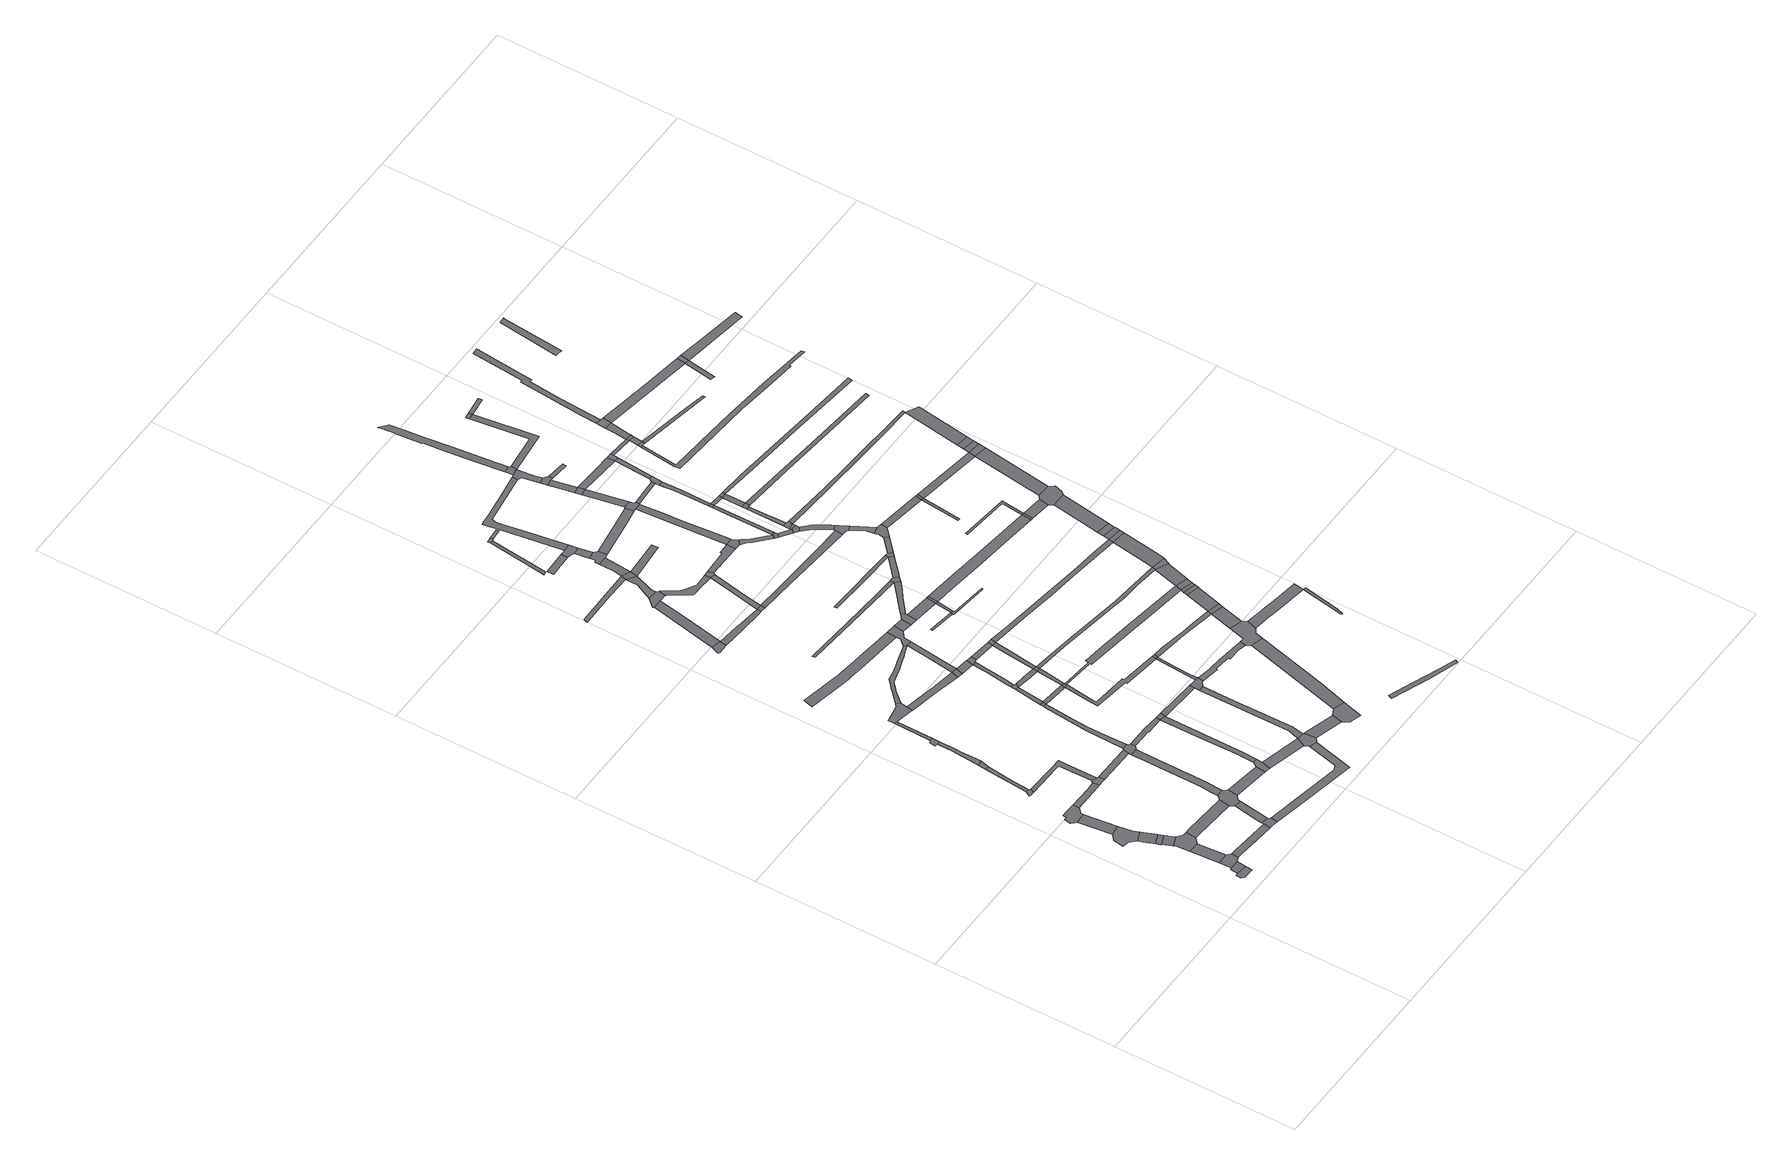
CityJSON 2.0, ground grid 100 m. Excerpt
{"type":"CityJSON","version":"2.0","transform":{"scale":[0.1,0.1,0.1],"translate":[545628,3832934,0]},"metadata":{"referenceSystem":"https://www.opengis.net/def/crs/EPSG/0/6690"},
"CityObjects":{
"road1":{"type":"Road","geometry":[{"type":"MultiSurface","lod":"1","boundaries":[[[0,1,2,3,4,5,6]]]}]},
"road2":{"type":"Road","attributes":{"RoadStructureAttribute.sectionType":"1"},"geometry":[{"type":"MultiSurface","lod":"1","boundaries":[[[7,8,0,6]]]}]},
"road3":{"type":"Road","geometry":[{"type":"MultiSurface","lod":"1","boundaries":[[[9,10,11,12,8,7,13,14]]]}]},
"road4":{"type":"Road","attributes":{"RoadStructureAttribute.sectionType":"1"},"geometry":[{"type":"MultiSurface","lod":"1","boundaries":[[[15,11,10,16]]]}]},
"road5":{"type":"Road","geometry":[{"type":"MultiSurface","lod":"1","boundaries":[[[17,18,19,20,21,22,23,24]]]}]},
"road6":{"type":"Road","attributes":{"RoadStructureAttribute.sectionType":"1"},"geometry":[{"type":"MultiSurface","lod":"1","boundaries":[[[24,23,25,26,27,28]]]}]},
"road7":{"type":"Road","geometry":[{"type":"MultiSurface","lod":"1","boundaries":[[[28,27,29,30,31]]]}]},
"road8":{"type":"Road","attributes":{"RoadStructureAttribute.sectionType":"1"},"geometry":[{"type":"MultiSurface","lod":"1","boundaries":[[[31,30,32,33,34]]]}]},
"road9":{"type":"Road","attributes":{"RoadStructureAttribute.sectionType":"1"},"geometry":[{"type":"MultiSurface","lod":"1","boundaries":[[[35,36,19,18]]]}]},
"road10":{"type":"Road","geometry":[{"type":"MultiSurface","lod":"1","boundaries":[[[37,34,33,38,15,16,39,40]]]}]},
"road11":{"type":"Road","geometry":[{"type":"MultiSurface","lod":"1","boundaries":[[[41,42,43,44,45,36,35,46,47,48,49,50,51,52]]]}]},
"road12":{"type":"Road","attributes":{"RoadStructureAttribute.sectionType":"1"},"geometry":[{"type":"MultiSurface","lod":"1","boundaries":[[[53,14,13,54,55,56,57]]]}]},
"road13":{"type":"Road","geometry":[{"type":"MultiSurface","lod":"1","boundaries":[[[58,59,60,61,62,63,64,65,66]]]}]},
"road14":{"type":"Road","attributes":{"RoadStructureAttribute.sectionType":"1"},"geometry":[{"type":"MultiSurface","lod":"1","boundaries":[[[67,58,66,68,69]]]}]},
"road15":{"type":"Road","attributes":{"RoadStructureAttribute.sectionType":"1"},"geometry":[{"type":"MultiSurface","lod":"1","boundaries":[[[70,71,72,49,48,73,74,75]]]}]},
"road16":{"type":"Road","attributes":{"RoadStructureAttribute.sectionType":"1"},"geometry":[{"type":"MultiSurface","lod":"1","boundaries":[[[76,40,39,77,78,79]]]}]},
"road17":{"type":"Road","attributes":{"RoadStructureAttribute.sectionType":"1"},"geometry":[{"type":"MultiSurface","lod":"1","boundaries":[[[80,81,82,83,64,63,84,85,86,87,88]]]}]},
"road18":{"type":"Road","geometry":[{"type":"MultiSurface","lod":"1","boundaries":[[[89,90,91,67,69]]]}]},
"road19":{"type":"Road","geometry":[{"type":"MultiSurface","lod":"1","boundaries":[[[92,57,56,93,94,95,96]]]}]},
"road20":{"type":"Road","attributes":{"RoadStructureAttribute.sectionType":"1"},"geometry":[{"type":"MultiSurface","lod":"1","boundaries":[[[97,98,99,100,90,89,101,102,103,104,105]]]}]},
"road21":{"type":"Road","geometry":[{"type":"MultiSurface","lod":"1","boundaries":[[[87,75,74,106,107,108,88]]]}]},
"road22":{"type":"Road","attributes":{"RoadStructureAttribute.sectionType":"1"},"geometry":[{"type":"MultiSurface","lod":"1","boundaries":[[[109,110,92,96,111,112]]]}]},
"road23":{"type":"Road","geometry":[{"type":"MultiSurface","lod":"1","boundaries":[[[113,114,115,97,105,116]]]}]},
"road24":{"type":"Road","geometry":[{"type":"MultiSurface","lod":"1","boundaries":[[[117,118,119,79,78,120,109,112,121,122,123]]]}]},
"road25":{"type":"Road","attributes":{"RoadStructureAttribute.sectionType":"1"},"geometry":[{"type":"MultiSurface","lod":"1","boundaries":[[[124,113,116,125]]]}]},
"road26":{"type":"Road","attributes":{"RoadStructureAttribute.sectionType":"1"},"geometry":[{"type":"MultiSurface","lod":"1","boundaries":[[[126,108,107,127,128]]]}]},
"road27":{"type":"Road","attributes":{"RoadStructureAttribute.sectionType":"1"},"geometry":[{"type":"MultiSurface","lod":"1","boundaries":[[[129,130,131,132,118,117,133,134,135,136]]]}]},
"road28":{"type":"Road","geometry":[{"type":"MultiSurface","lod":"1","boundaries":[[[137,138,139,140,124,125,141,142,143,144]]]}]},
"road29":{"type":"Road","attributes":{"RoadStructureAttribute.sectionType":"1"},"geometry":[{"type":"MultiSurface","lod":"1","boundaries":[[[123,122,145,146]]]}]},
"road30":{"type":"Road","attributes":{"RoadStructureAttribute.sectionType":"1"},"geometry":[{"type":"MultiSurface","lod":"1","boundaries":[[[147,148,149,150,95,94,151,152,153]]]}]},
"road31":{"type":"Road","geometry":[{"type":"MultiSurface","lod":"1","boundaries":[[[154,128,127,129,136,155,156,157,158,159]]]}]},
"road32":{"type":"Road","geometry":[{"type":"MultiSurface","lod":"1","boundaries":[[[160,161,146,145,162,163,164]]]}]},
"road33":{"type":"Road","attributes":{"RoadStructureAttribute.sectionType":"1"},"geometry":[{"type":"MultiSurface","lod":"1","boundaries":[[[165,166,167,168,154,159,169,170,171,172]]]}]},
"road34":{"type":"Road","attributes":{"RoadStructureAttribute.sectionType":"1"},"geometry":[{"type":"MultiSurface","lod":"1","boundaries":[[[173,174,175,176,177,143,142,178,179,180,181,182,183]]]}]},
"road35":{"type":"Road","geometry":[{"type":"MultiSurface","lod":"1","boundaries":[[[184,185,186,187,188,189,190]]]}]},
"road36":{"type":"Road","attributes":{"RoadStructureAttribute.sectionType":"1"},"geometry":[{"type":"MultiSurface","lod":"1","boundaries":[[[191,157,156,192,193,194,195]]]}]},
"road37":{"type":"Road","attributes":{"RoadStructureAttribute.sectionType":"1"},"geometry":[{"type":"MultiSurface","lod":"1","boundaries":[[[196,197,198,199,200,201,202,203,204,205,206,207,208,209,210,211,212,213,214,215,216,217]]]}]},
"road38":{"type":"Road","attributes":{"RoadStructureAttribute.sectionType":"1"},"geometry":[{"type":"MultiSurface","lod":"1","boundaries":[[[194,218,219,160,164,220,221]]]}]},
"road39":{"type":"Road","geometry":[{"type":"MultiSurface","lod":"1","boundaries":[[[222,223,165,172]]]}]},
"road40":{"type":"Road","attributes":{"RoadStructureAttribute.sectionType":"1"},"geometry":[{"type":"MultiSurface","lod":"1","boundaries":[[[224,163,162,225,226]]]}]},
"road41":{"type":"Road","attributes":{"RoadStructureAttribute.sectionType":"1"},"geometry":[{"type":"MultiSurface","lod":"1","boundaries":[[[227,228,229,230,231,232,233,234,235,236,137,144,237,238,239,240,241,242,243,244,245,246,247,248,249,250,251]]]}]},
"road42":{"type":"Road","attributes":{"RoadStructureAttribute.sectionType":"1"},"geometry":[{"type":"MultiSurface","lod":"1","boundaries":[[[252,223,222,253,254]]]}]},
"road43":{"type":"Road","attributes":{"RoadStructureAttribute.sectionType":"1"},"geometry":[{"type":"MultiSurface","lod":"1","boundaries":[[[255,256,257,184,190]]]}]},
"road44":{"type":"Road","geometry":[{"type":"MultiSurface","lod":"1","boundaries":[[[195,194,221,258,259]]]}]},
"road45":{"type":"Road","attributes":{"RoadStructureAttribute.sectionType":"1"},"geometry":[{"type":"MultiSurface","lod":"1","boundaries":[[[260,222,172,261,262,263]]]}]},
"road46":{"type":"Road","geometry":[{"type":"MultiSurface","lod":"1","boundaries":[[[264,252,254,265,266]]]}]},
"road47":{"type":"Road","geometry":[{"type":"MultiSurface","lod":"1","boundaries":[[[183,182,267,268]]]}]},
"road48":{"type":"Road","attributes":{"RoadStructureAttribute.sectionType":"1"},"geometry":[{"type":"MultiSurface","lod":"1","boundaries":[[[269,270,271,272,273,274,275,276,277]]]}]},
"road49":{"type":"Road","attributes":{"RoadStructureAttribute.sectionType":"1"},"geometry":[{"type":"MultiSurface","lod":"1","boundaries":[[[278,279,189,188,280,281,282,283]]]}]},
"road50":{"type":"Road","geometry":[{"type":"MultiSurface","lod":"1","boundaries":[[[226,225,147,153,284,285]]]}]},
"road51":{"type":"Road","attributes":{"RoadStructureAttribute.sectionType":"1"},"geometry":[{"type":"MultiSurface","lod":"1","boundaries":[[[286,287,288,289,290,291,292,293,264,266]]]}]},
"road52":{"type":"Road","attributes":{"RoadStructureAttribute.sectionType":"1"},"geometry":[{"type":"MultiSurface","lod":"1","boundaries":[[[268,267,294,295]]]}]},
"road53":{"type":"Road","attributes":{"RoadStructureAttribute.sectionType":"1"},"geometry":[{"type":"MultiSurface","lod":"1","boundaries":[[[296,265,254,297,298,299]]]}]},
"road54":{"type":"Road","geometry":[{"type":"MultiSurface","lod":"1","boundaries":[[[263,262,300,301,302]]]}]},
"road55":{"type":"Road","attributes":{"RoadStructureAttribute.sectionType":"1"},"geometry":[{"type":"MultiSurface","lod":"1","boundaries":[[[251,303,183,268,304]]]}]},
"road56":{"type":"Road","geometry":[{"type":"MultiSurface","lod":"1","boundaries":[[[305,306,257,256,307,308,309,310]]]}]},
"road57":{"type":"Road","geometry":[{"type":"MultiSurface","lod":"1","boundaries":[[[311,295,294,290,289,312,313]]]}]},
"road58":{"type":"Road","attributes":{"RoadStructureAttribute.sectionType":"1"},"geometry":[{"type":"MultiSurface","lod":"1","boundaries":[[[314,315,298,316,263,302]]]}]},
"road59":{"type":"Road","attributes":{"RoadStructureAttribute.sectionType":"1"},"geometry":[{"type":"MultiSurface","lod":"1","boundaries":[[[259,258,317,318,319]]]}]},
"road60":{"type":"Road","geometry":[{"type":"MultiSurface","lod":"1","boundaries":[[[299,298,315,320]]]}]},
"road61":{"type":"Road","attributes":{"RoadStructureAttribute.sectionType":"1"},"geometry":[{"type":"MultiSurface","lod":"1","boundaries":[[[321,322,323,226,285,324,325,326,327,328,329]]]}]},
"road62":{"type":"Road","attributes":{"RoadStructureAttribute.sectionType":"1"},"geometry":[{"type":"MultiSurface","lod":"1","boundaries":[[[330,285,284,331,332]]]}]},
"road63":{"type":"Road","attributes":{"RoadStructureAttribute.sectionType":"1"},"geometry":[{"type":"MultiSurface","lod":"1","boundaries":[[[277,333,334,335,336,337,305,310,338,339,340,341,342,343,344]]]}]},
"road64":{"type":"Road","geometry":[{"type":"MultiSurface","lod":"1","boundaries":[[[283,282,345,346]]]}]},
"road65":{"type":"Road","geometry":[{"type":"MultiSurface","lod":"1","boundaries":[[[217,216,347,348,227,251,304,349,350,351,352,353]]]}]},
"road66":{"type":"Road","attributes":{"RoadStructureAttribute.sectionType":"1"},"geometry":[{"type":"MultiSurface","lod":"1","boundaries":[[[354,355,356,357]]]}]},
"road67":{"type":"Road","attributes":{"RoadStructureAttribute.sectionType":"1"},"geometry":[{"type":"MultiSurface","lod":"1","boundaries":[[[358,359,360,361,362]]]}]},
"road68":{"type":"Road","attributes":{"RoadStructureAttribute.sectionType":"1"},"geometry":[{"type":"MultiSurface","lod":"1","boundaries":[[[313,312,363,364]]]}]},
"road69":{"type":"Road","attributes":{"RoadStructureAttribute.sectionType":"1"},"geometry":[{"type":"MultiSurface","lod":"1","boundaries":[[[363,365,299,320,366,367]]]}]},
"road70":{"type":"Road","geometry":[{"type":"MultiSurface","lod":"1","boundaries":[[[269,277,344,368]]]}]},
"road71":{"type":"Road","attributes":{"RoadStructureAttribute.sectionType":"1"},"geometry":[{"type":"MultiSurface","lod":"1","boundaries":[[[369,370,371,372,301,300,373,374,375,376,377,378,379]]]}]},
"road72":{"type":"Road","attributes":{"RoadStructureAttribute.sectionType":"1"},"geometry":[{"type":"MultiSurface","lod":"1","boundaries":[[[380,381,382,383,384,385,386,308,307,387,388,389,390,391,392,393,394,395,396,397]]]}]},
"road73":{"type":"Road","attributes":{"RoadStructureAttribute.sectionType":"1"},"geometry":[{"type":"MultiSurface","lod":"1","boundaries":[[[398,399,400,401,402,403,404,405,406]]]}]},
"road74":{"type":"Road","attributes":{"RoadStructureAttribute.sectionType":"1"},"geometry":[{"type":"MultiSurface","lod":"1","boundaries":[[[407,408,409,269,368,410]]]}]},
"road75":{"type":"Road","attributes":{"RoadStructureAttribute.sectionType":"1"},"geometry":[{"type":"MultiSurface","lod":"1","boundaries":[[[396,411,283,346,412,413]]]}]},
"road76":{"type":"Road","attributes":{"RoadStructureAttribute.sectionType":"1"},"geometry":[{"type":"MultiSurface","lod":"1","boundaries":[[[353,352,414,415]]]}]},
"road77":{"type":"Road","attributes":{"RoadStructureAttribute.sectionType":"1"},"geometry":[{"type":"MultiSurface","lod":"1","boundaries":[[[416,417,355,354,418]]]}]},
"road78":{"type":"Road","geometry":[{"type":"MultiSurface","lod":"1","boundaries":[[[364,363,367,419]]]}]},
"road79":{"type":"Road","geometry":[{"type":"MultiSurface","lod":"1","boundaries":[[[420,319,318,321,329,421,422,423,424,425,426]]]}]},
"road80":{"type":"Road","geometry":[{"type":"MultiSurface","lod":"1","boundaries":[[[427,332,331,428,429,430]]]}]},
"road81":{"type":"Road","geometry":[{"type":"MultiSurface","lod":"1","boundaries":[[[431,432,433,434,358,362,435,436,437]]]}]},
"road82":{"type":"Road","geometry":[{"type":"MultiSurface","lod":"1","boundaries":[[[438,439,440,441,407,410,442,443]]]}]},
"road83":{"type":"Road","attributes":{"RoadStructureAttribute.sectionType":"1"},"geometry":[{"type":"MultiSurface","lod":"1","boundaries":[[[437,436,444,445,439,438]]]}]},
"road84":{"type":"Road","attributes":{"RoadStructureAttribute.sectionType":"1"},"geometry":[{"type":"MultiSurface","lod":"1","boundaries":[[[446,447,448,416,418]]]}]},
"road85":{"type":"Road","geometry":[{"type":"MultiSurface","lod":"1","boundaries":[[[449,415,414,450,451,452]]]}]},
"road86":{"type":"Road","geometry":[{"type":"MultiSurface","lod":"1","boundaries":[[[453,397,396,413,454]]]}]},
"road87":{"type":"Road","geometry":[{"type":"MultiSurface","lod":"1","boundaries":[[[455,456,457,458,368,344]]]}]},
"road88":{"type":"Road","geometry":[{"type":"MultiSurface","lod":"1","boundaries":[[[459,460,461,462]]]}]},
"road89":{"type":"Road","attributes":{"RoadStructureAttribute.sectionType":"1"},"geometry":[{"type":"MultiSurface","lod":"1","boundaries":[[[378,426,425,463,464,465]]]}]},
"road90":{"type":"Road","attributes":{"RoadStructureAttribute.sectionType":"1"},"geometry":[{"type":"MultiSurface","lod":"1","boundaries":[[[451,450,466,467,468]]]}]},
"road91":{"type":"Road","geometry":[{"type":"MultiSurface","lod":"1","boundaries":[[[379,378,465,469]]]}]},
"road92":{"type":"Road","geometry":[{"type":"MultiSurface","lod":"1","boundaries":[[[467,462,470,471]]]}]},
"road93":{"type":"Road","attributes":{"RoadStructureAttribute.sectionType":"1"},"geometry":[{"type":"MultiSurface","lod":"1","boundaries":[[[405,472,473,449,452,474,475,476,477]]]}]},
"road94":{"type":"Road","attributes":{"RoadStructureAttribute.sectionType":"1"},"geometry":[{"type":"MultiSurface","lod":"1","boundaries":[[[478,479,480,481,453,454,482,483,484]]]}]},
"road95":{"type":"Road","attributes":{"RoadStructureAttribute.sectionType":"1"},"geometry":[{"type":"MultiSurface","lod":"1","boundaries":[[[485,486,487,488,425,424,489,490,491,492,493,494,495,496]]]}]},
"road96":{"type":"Road","geometry":[{"type":"MultiSurface","lod":"1","boundaries":[[[468,467,471,497]]]}]},
"road97":{"type":"Road","attributes":{"RoadStructureAttribute.sectionType":"1"},"geometry":[{"type":"MultiSurface","lod":"1","boundaries":[[[498,499,500,501,502,503,504,505,432,431,506,507,508,509,510,511,512,513,514,515]]]}]},
"road98":{"type":"Road","attributes":{"RoadStructureAttribute.sectionType":"1"},"geometry":[{"type":"MultiSurface","lod":"1","boundaries":[[[516,427,430,517,518]]]}]},
"road99":{"type":"Road","attributes":{"RoadStructureAttribute.sectionType":"1"},"geometry":[{"type":"MultiSurface","lod":"1","boundaries":[[[519,520,521,522,523,524,302,301,525,526,527,528]]]}]},
"road100":{"type":"Road","attributes":{"RoadStructureAttribute.sectionType":"1"},"geometry":[{"type":"MultiSurface","lod":"1","boundaries":[[[529,530,531,532,346,345,533,534,535,536,537]]]}]},
"road101":{"type":"Road","attributes":{"RoadStructureAttribute.sectionType":"1"},"geometry":[{"type":"MultiSurface","lod":"1","boundaries":[[[538,539,540,541,542,543,544,545,546]]]}]},
"road102":{"type":"Road","attributes":{"RoadStructureAttribute.sectionType":"1"},"geometry":[{"type":"MultiSurface","lod":"1","boundaries":[[[547,443,442,548,549]]]}]},
"road103":{"type":"Road","attributes":{"RoadStructureAttribute.sectionType":"1"},"geometry":[{"type":"MultiSurface","lod":"1","boundaries":[[[462,461,550,551,552,553,554,470]]]}]},
"road104":{"type":"Road","geometry":[{"type":"MultiSurface","lod":"1","boundaries":[[[555,406,405,477,556,557]]]}]},
"road105":{"type":"Road","attributes":{"RoadStructureAttribute.sectionType":"1"},"geometry":[{"type":"MultiSurface","lod":"1","boundaries":[[[558,559,560,320,315,561,562,563,564,565,566,567]]]}]},
"road106":{"type":"Road","geometry":[{"type":"MultiSurface","lod":"1","boundaries":[[[568,569,478,484,570,571,572]]]}]},
"road107":{"type":"Road","attributes":{"RoadStructureAttribute.sectionType":"1"},"geometry":[{"type":"MultiSurface","lod":"1","boundaries":[[[573,574,575,469,465,576,577,578]]]}]},
"road108":{"type":"Road","attributes":{"RoadStructureAttribute.sectionType":"1"},"geometry":[{"type":"MultiSurface","lod":"1","boundaries":[[[579,580,581,582,583,584,585,586]]]}]},
"road109":{"type":"Road","attributes":{"RoadStructureAttribute.sectionType":"1"},"geometry":[{"type":"MultiSurface","lod":"1","boundaries":[[[587,588,589,572,571,590,591,592,593,594]]]}]},
"road110":{"type":"Road","attributes":{"RoadStructureAttribute.sectionType":"1"},"geometry":[{"type":"MultiSurface","lod":"1","boundaries":[[[595,596,597,598,599,600,601,602,603,604,605,478,569]]]}]},
"road111":{"type":"Road","attributes":{"RoadStructureAttribute.sectionType":"1"},"geometry":[{"type":"MultiSurface","lod":"1","boundaries":[[[545,606,557,556,607,608,609]]]}]},
"road112":{"type":"Road","geometry":[{"type":"MultiSurface","lod":"1","boundaries":[[[610,611,612,496,495,613,516,518,614,615,616,617,618,619,620,621]]]}]},
"road113":{"type":"Road","geometry":[{"type":"MultiSurface","lod":"1","boundaries":[[[622,594,593,623,624]]]}]},
"road114":{"type":"Road","geometry":[{"type":"MultiSurface","lod":"1","boundaries":[[[625,547,549,626,603,602,627,628,629,630,631,632,633]]]}]},
"road115":{"type":"Road","attributes":{"RoadStructureAttribute.sectionType":"1"},"geometry":[{"type":"MultiSurface","lod":"1","boundaries":[[[634,635,636,637,638,419,367,639,640,641,642,643,644,645]]]}]},
"road116":{"type":"Road","attributes":{"RoadStructureAttribute.sectionType":"1"},"geometry":[{"type":"MultiSurface","lod":"1","boundaries":[[[646,647,648,649,650,651,652,625,633]]]}]},
"road117":{"type":"Road","attributes":{"RoadStructureAttribute.sectionType":"1"},"geometry":[{"type":"MultiSurface","lod":"1","boundaries":[[[653,624,623,654,655]]]}]},
"road118":{"type":"Road","geometry":[{"type":"MultiSurface","lod":"1","boundaries":[[[656,657,650,649]]]}]},
"road119":{"type":"Road","geometry":[{"type":"MultiSurface","lod":"1","boundaries":[[[546,545,609,658,659]]]}]},
"road120":{"type":"Road","attributes":{"RoadStructureAttribute.sectionType":"1"},"geometry":[{"type":"MultiSurface","lod":"1","boundaries":[[[660,661,662,663,657,656]]]}]},
"road121":{"type":"Road","attributes":{"RoadStructureAttribute.sectionType":"1"},"geometry":[{"type":"MultiSurface","lod":"1","boundaries":[[[664,665,666,667,498,515,668,669,670,671]]]}]},
"road122":{"type":"Road","geometry":[{"type":"MultiSurface","lod":"1","boundaries":[[[671,670,662,661,672,673]]]}]},
"road123":{"type":"Road","attributes":{"RoadStructureAttribute.sectionType":"1"},"geometry":[{"type":"MultiSurface","lod":"1","boundaries":[[[674,675,676,594,622]]]}]},
"road124":{"type":"Road","geometry":[{"type":"MultiSurface","lod":"1","boundaries":[[[655,654,677,678,679,680]]]}]},
"road125":{"type":"Road","attributes":{"RoadStructureAttribute.sectionType":"1"},"geometry":[{"type":"MultiSurface","lod":"1","boundaries":[[[577,681,610,621,682]]]}]},
"road126":{"type":"Road","geometry":[{"type":"MultiSurface","lod":"1","boundaries":[[[683,684,667,666,685]]]}]},
"road127":{"type":"Road","attributes":{"RoadStructureAttribute.sectionType":"1"},"geometry":[{"type":"MultiSurface","lod":"1","boundaries":[[[686,687,655,680]]]}]},
"road128":{"type":"Road","geometry":[{"type":"MultiSurface","lod":"1","boundaries":[[[688,687,686,689,690]]]}]},
"road129":{"type":"Road","attributes":{"RoadStructureAttribute.sectionType":"1"},"geometry":[{"type":"MultiSurface","lod":"1","boundaries":[[[691,659,658,692]]]}]},
"road130":{"type":"Road","attributes":{"RoadStructureAttribute.sectionType":"1"},"geometry":[{"type":"MultiSurface","lod":"1","boundaries":[[[693,694,695,678,677,696,697,698]]]}]},
"road131":{"type":"Road","attributes":{"RoadStructureAttribute.sectionType":"1"},"geometry":[{"type":"MultiSurface","lod":"1","boundaries":[[[699,629,628,700]]]}]},
"road132":{"type":"Road","geometry":[{"type":"MultiSurface","lod":"1","boundaries":[[[701,675,674,702]]]}]},
"road133":{"type":"Road","geometry":[{"type":"MultiSurface","lod":"1","boundaries":[[[578,577,682,703]]]}]},
"road134":{"type":"Road","attributes":{"RoadStructureAttribute.sectionType":"1"},"geometry":[{"type":"MultiSurface","lod":"1","boundaries":[[[704,688,690,705]]]}]},
"road135":{"type":"Road","attributes":{"RoadStructureAttribute.sectionType":"1"},"geometry":[{"type":"MultiSurface","lod":"1","boundaries":[[[706,707,708,709,497,471,710,711,712,713,714]]]}]},
"road136":{"type":"Road","geometry":[{"type":"MultiSurface","lod":"1","boundaries":[[[715,716,717,673,672]]]}]},
"road137":{"type":"Road","attributes":{"RoadStructureAttribute.sectionType":"1"},"geometry":[{"type":"MultiSurface","lod":"1","boundaries":[[[718,719,720,721,722,723,724,725,726,727,728,729,730,684,683,731,732,733,734,735,736]]]}]},
"road138":{"type":"Road","geometry":[{"type":"MultiSurface","lod":"1","boundaries":[[[737,738,698,697,537,536,739,740,741]]]}]},
"road139":{"type":"Road","attributes":{"RoadStructureAttribute.sectionType":"1"},"geometry":[{"type":"MultiSurface","lod":"1","boundaries":[[[742,743,744,745,701,702]]]}]},
"road140":{"type":"Road","attributes":{"RoadStructureAttribute.sectionType":"1"},"geometry":[{"type":"MultiSurface","lod":"1","boundaries":[[[702,674,746,747]]]}]},
"road141":{"type":"Road","geometry":[{"type":"MultiSurface","lod":"1","boundaries":[[[748,704,705,749,750]]]}]},
"road142":{"type":"Road","attributes":{"RoadStructureAttribute.sectionType":"1"},"geometry":[{"type":"MultiSurface","lod":"1","boundaries":[[[751,752,753,578,703,754,755,756]]]}]},
"road143":{"type":"Road","attributes":{"RoadStructureAttribute.sectionType":"1"},"geometry":[{"type":"MultiSurface","lod":"1","boundaries":[[[757,741,740,758,759,760]]]}]},
"road144":{"type":"Road","attributes":{"RoadStructureAttribute.sectionType":"1"},"geometry":[{"type":"MultiSurface","lod":"1","boundaries":[[[761,762,656,649,763,764,765,766]]]}]},
"road145":{"type":"Road","geometry":[{"type":"MultiSurface","lod":"1","boundaries":[[[760,759,767,768,691,692,769,770,771]]]}]},
"road146":{"type":"Road","attributes":{"RoadStructureAttribute.sectionType":"1"},"geometry":[{"type":"MultiSurface","lod":"1","boundaries":[[[772,746,748,750]]]}]},
"road147":{"type":"Road","geometry":[{"type":"MultiSurface","lod":"1","boundaries":[[[747,746,772,773]]]}]},
"road148":{"type":"Road","geometry":[{"type":"MultiSurface","lod":"1","boundaries":[[[774,699,700,744,743,775,776]]]}]},
"road149":{"type":"Road","geometry":[{"type":"MultiSurface","lod":"1","boundaries":[[[777,751,756,778]]]}]},
"road150":{"type":"Road","attributes":{"RoadStructureAttribute.sectionType":"1"},"geometry":[{"type":"MultiSurface","lod":"1","boundaries":[[[779,780,781,782,618,617,783,784,785,786,787,788,789]]]}]},
"road151":{"type":"Road","attributes":{"RoadStructureAttribute.sectionType":"1"},"geometry":[{"type":"MultiSurface","lod":"1","boundaries":[[[527,790,777,778,791,792,793]]]}]},
"road152":{"type":"Road","attributes":{"RoadStructureAttribute.sectionType":"1"},"geometry":[{"type":"MultiSurface","lod":"1","boundaries":[[[528,527,793,794,795]]]}]},
"road153":{"type":"Road","attributes":{"RoadStructureAttribute.sectionType":"1"},"geometry":[{"type":"MultiSurface","lod":"1","boundaries":[[[765,774,776,796]]]}]},
"road154":{"type":"Road","attributes":{"RoadStructureAttribute.sectionType":"1"},"geometry":[{"type":"MultiSurface","lod":"1","boundaries":[[[797,798,799,800,685,666]]]}]},
"road155":{"type":"Road","attributes":{"RoadStructureAttribute.sectionType":"1"},"geometry":[{"type":"MultiSurface","lod":"1","boundaries":[[[566,801,795,794,802,803]]]}]},
"road156":{"type":"Road","geometry":[{"type":"MultiSurface","lod":"1","boundaries":[[[804,766,765,796,805,806]]]}]},
"road157":{"type":"Road","geometry":[{"type":"MultiSurface","lod":"1","boundaries":[[[788,807,808,809,810]]]}]},
"road158":{"type":"Road","attributes":{"RoadStructureAttribute.sectionType":"1"},"geometry":[{"type":"MultiSurface","lod":"1","boundaries":[[[771,770,811,812,813]]]}]},
"road159":{"type":"Road","geometry":[{"type":"MultiSurface","lod":"1","boundaries":[[[567,566,803,814,815]]]}]},
"road160":{"type":"Road","attributes":{"RoadStructureAttribute.sectionType":"1"},"geometry":[{"type":"MultiSurface","lod":"1","boundaries":[[[806,805,816,817,818]]]}]},
"road161":{"type":"Road","geometry":[{"type":"MultiSurface","lod":"1","boundaries":[[[819,820,799,798]]]}]},
"road162":{"type":"Road","attributes":{"RoadStructureAttribute.sectionType":"1"},"geometry":[{"type":"MultiSurface","lod":"1","boundaries":[[[821,822,823,824,825,714,826]]]}]},
"road163":{"type":"Road","attributes":{"RoadStructureAttribute.sectionType":"1"},"geometry":[{"type":"MultiSurface","lod":"1","boundaries":[[[644,827,828,815,814,829,830,831,832,833]]]}]},
"road164":{"type":"Road","geometry":[{"type":"MultiSurface","lod":"1","boundaries":[[[812,834,835,836]]]}]},
"road165":{"type":"Road","geometry":[{"type":"MultiSurface","lod":"1","boundaries":[[[837,838,839,840,841]]]}]},
"road166":{"type":"Road","attributes":{"RoadStructureAttribute.sectionType":"1"},"geometry":[{"type":"MultiSurface","lod":"1","boundaries":[[[817,837,841,842]]]}]},
"road167":{"type":"Road","geometry":[{"type":"MultiSurface","lod":"1","boundaries":[[[843,844,819,798]]]}]},
"road168":{"type":"Road","geometry":[{"type":"MultiSurface","lod":"1","boundaries":[[[818,817,842,845]]]}]},
"road169":{"type":"Road","geometry":[{"type":"MultiSurface","lod":"1","boundaries":[[[813,812,836,846]]]}]},
"road170":{"type":"Road","geometry":[{"type":"MultiSurface","lod":"1","boundaries":[[[645,644,833,847]]]}]},
"road171":{"type":"Road","geometry":[{"type":"MultiSurface","lod":"1","boundaries":[[[714,713,848,826]]]}]},
"road172":{"type":"Road","attributes":{"RoadStructureAttribute.sectionType":"1"},"geometry":[{"type":"MultiSurface","lod":"1","boundaries":[[[849,645,847,850,851]]]}]},
"road173":{"type":"Road","attributes":{"RoadStructureAttribute.sectionType":"1"},"geometry":[{"type":"MultiSurface","lod":"1","boundaries":[[[852,853,818,845,854,855]]]}]},
"road174":{"type":"Road","geometry":[{"type":"MultiSurface","lod":"1","boundaries":[[[856,857,849,851,858]]]}]},
"road175":{"type":"Road","geometry":[{"type":"MultiSurface","lod":"1","boundaries":[[[859,860,852,855,861,862]]]}]},
"road176":{"type":"Road","attributes":{"RoadStructureAttribute.sectionType":"1"},"geometry":[{"type":"MultiSurface","lod":"1","boundaries":[[[826,848,863,864,865]]]}]},
"road177":{"type":"Road","attributes":{"RoadStructureAttribute.sectionType":"1"},"geometry":[{"type":"MultiSurface","lod":"1","boundaries":[[[866,867,689,686,868,869,870,871,872]]]}]},
"road178":{"type":"Road","attributes":{"RoadStructureAttribute.sectionType":"1"},"geometry":[{"type":"MultiSurface","lod":"1","boundaries":[[[873,874,875,856,858,876]]]}]},
"road179":{"type":"Road","attributes":{"RoadStructureAttribute.sectionType":"1"},"geometry":[{"type":"MultiSurface","lod":"1","boundaries":[[[877,878,750,749,879,880,881]]]}]},
"road180":{"type":"Road","attributes":{"RoadStructureAttribute.sectionType":"1"},"geometry":[{"type":"MultiSurface","lod":"1","boundaries":[[[882,883,884,885,886,841,840]]]}]},
"road181":{"type":"Road","attributes":{"RoadStructureAttribute.sectionType":"1"},"geometry":[{"type":"MultiSurface","lod":"1","boundaries":[[[846,836,887,888]]]}]},
"road182":{"type":"Road","geometry":[{"type":"MultiSurface","lod":"1","boundaries":[[[889,890,891,865,864,873,876,892,893,894,895,896]]]}]},
"road183":{"type":"Road","attributes":{"RoadStructureAttribute.sectionType":"1"},"geometry":[{"type":"MultiSurface","lod":"1","boundaries":[[[897,898,899,900,901,902,903,904,859,862]]]}]},
"road184":{"type":"Road","attributes":{"RoadStructureAttribute.sectionType":"1"},"geometry":[{"type":"MultiSurface","lod":"1","boundaries":[[[905,906,907,908,773,772,909,910,911,912]]]}]},
"road185":{"type":"Road","attributes":{"RoadStructureAttribute.sectionType":"1"},"geometry":[{"type":"MultiSurface","lod":"1","boundaries":[[[887,889,896,913]]]}]},
"road186":{"type":"Road","attributes":{"RoadStructureAttribute.sectionType":"1"},"geometry":[{"type":"MultiSurface","lod":"1","boundaries":[[[914,861,855,915,916]]]}]},
"road187":{"type":"Road","attributes":{"RoadStructureAttribute.sectionType":"1"},"geometry":[{"type":"MultiSurface","lod":"1","boundaries":[[[838,917,918,919,920,921,922,923,924,925,926,927,928,929,930,839]]]}]},
"road188":{"type":"Road","geometry":[{"type":"MultiSurface","lod":"1","boundaries":[[[888,887,913,931]]]}]},
"road189":{"type":"Road","attributes":{"RoadStructureAttribute.sectionType":"1"},"geometry":[{"type":"MultiSurface","lod":"1","boundaries":[[[932,933,888,931,934]]]}]},
"road190":{"type":"Road","geometry":[{"type":"MultiSurface","lod":"1","boundaries":[[[935,932,934,936]]]}]},
"road191":{"type":"Road","attributes":{"RoadStructureAttribute.sectionType":"1"},"geometry":[{"type":"MultiSurface","lod":"1","boundaries":[[[871,937,938,935,936,939,940]]]}]},
"road192":{"type":"Road","attributes":{"RoadStructureAttribute.sectionType":"1"},"geometry":[{"type":"MultiSurface","lod":"1","boundaries":[[[941,942,943,944,945,946,947,948]]]}]},
"road193":{"type":"Road","geometry":[{"type":"MultiSurface","lod":"1","boundaries":[[[915,949,950,951]]]}]},
"road194":{"type":"Road","geometry":[{"type":"MultiSurface","lod":"1","boundaries":[[[916,915,951,952]]]}]},
"road195":{"type":"Road","attributes":{"RoadStructureAttribute.sectionType":"1"},"geometry":[{"type":"MultiSurface","lod":"1","boundaries":[[[953,954,952,951,955,956,957]]]}]}
},
"vertices":[
[265,127,0],[250,127,0],[250,100,0],[255,95,0],[261,88,0],[322,83,0],[325,122,0],
[329,172,0],[269,171,0],
[356,224,0],[336,239,0],[277,235,0],[281,171,0],[354,184,0],[358,222,0],
[265,392,0],[324,391,0],
[231,694,0],[222,767,0],[163,759,0],[134,733,0],[124,674,0],[158,668,0],[189,639,0],[244,661,0],
[211,585,0],[219,565,0],[221,559,0],[276,581,0],
[228,532,0],[232,532,0],[287,554,0],
[233,529,0],[253,480,0],[308,501,0],
[200,946,0],[141,939,0],
[341,478,0],[259,462,0],[356,419,0],[360,477,0],
[144,1022,0],[140,998,0],[125,1001,0],[116,964,0],[118,962,0],[199,960,0],[224,984,0],[225,985,0],[226,1019,0],[214,1019,0],[179,1020,0],[173,1021,0],
[385,220,0],[385,181,0],[454,174,0],[599,161,0],[603,199,0],
[179,1253,0],[178,1249,0],[166,1223,0],[172,1220,0],[195,1217,0],[196,1219,0],[204,1239,0],[199,1242,0],[199,1244,0],
[201,1489,0],[203,1336,0],[221,1484,0],
[386,1018,0],[377,1017,0],[348,1015,0],[377,984,0],[403,984,0],[397,1018,0],
[382,476,0],[383,417,0],[615,400,0],[624,459,0],
[434,1228,0],[434,1231,0],[430,1231,0],[375,1233,0],[375,1214,0],[396,1213,0],[404,1208,0],[406,1031,0],[433,1021,0],
[236,1535,0],[205,1531,0],[203,1509,0],
[605,212,0],[621,159,0],[648,153,0],[656,192,0],[644,206,0],
[218,1767,0],[217,1754,0],[218,1691,0],[206,1549,0],[235,1549,0],[235,1567,0],[235,1648,0],[235,1691,0],[236,1767,0],
[425,984,0],[446,984,0],[446,1016,0],
[630,377,0],[609,242,0],[650,247,0],[669,371,0],
[218,1809,0],[206,1801,0],[200,1770,0],[236,1805,0],
[683,482,0],[643,482,0],[643,480,0],[629,378,0],[671,389,0],[694,406,0],[699,460,0],
[222,2008,0],[237,2005,0],
[644,1013,0],[650,982,0],[655,1012,0],
[650,964,0],[650,884,0],[649,574,0],[645,519,0],[685,517,0],[689,576,0],[690,884,0],[690,964,0],
[334,2075,0],[318,2060,0],[227,2045,0],[224,2045,0],[249,2003,0],[338,1984,0],[345,2021,0],[352,2057,0],
[891,378,0],[899,431,0],
[1145,292,0],[1106,127,0],[1079,113,0],[838,158,0],[831,119,0],[1132,61,0],[1185,279,0],
[663,1019,0],[701,976,0],[707,983,0],[708,1007,0],[693,1008,0],[693,1020,0],
[915,457,0],[900,433,0],[922,373,0],[938,425,0],[939,456,0],
[693,1481,0],[691,1469,0],[673,1293,0],[668,1231,0],[692,1141,0],[691,1239,0],[695,1319,0],[711,1479,0],
[570,1975,0],[518,1985,0],[496,1989,0],[367,2016,0],[349,2020,0],[341,1984,0],[489,1954,0],[526,1946,0],[567,1938,0],[636,1924,0],[649,1961,0],
[179,2996,0],[164,2955,0],[169,2946,0],[222,2949,0],[225,2948,0],[231,2984,0],[232,2986,0],
[827,1005,0],[820,980,0],[820,977,0],[914,976,0],[915,998,0],
[685,2362,0],[611,2370,0],[541,2378,0],[499,2383,0],[415,2393,0],[390,2396,0],[372,2398,0],[363,2399,0],[355,2400,0],[348,2401,0],[317,2407,0],[134,2443,0],[122,2446,0],[107,2392,0],[122,2389,0],[305,2353,0],[349,2345,0],[364,2343,0],[467,2331,0],[578,2319,0],[700,2305,0],[706,2359,0],
[916,773,0],[918,554,0],[943,534,0],[944,967,0],
[716,1501,0],[695,1499,0],
[1158,368,0],[1132,318,0],[1159,368,0],
[671,2247,0],[569,2216,0],[538,2206,0],[520,2201,0],[506,2197,0],[454,2186,0],[421,2157,0],[398,2137,0],[398,2136,0],[366,2106,0],[366,2074,0],[404,2118,0],[409,2123,0],[413,2126,0],[445,2156,0],[498,2170,0],[513,2174,0],[534,2181,0],[557,2190,0],[586,2200,0],[609,2207,0],[646,2221,0],[668,2229,0],[680,2233,0],[682,2234,0],
[714,1652,0],[718,1514,0],[735,1649,0],
[281,3227,0],[305,3365,0],[254,3364,0],
[947,966,0],[949,996,0],
[807,1491,0],[811,1468,0],[844,1465,0],[856,1485,0],
[717,1679,0],[747,1669,0],[737,1676,0],
[667,1918,0],[679,1956,0],
[343,3605,0],[339,3604,0],[10,3599,0],[5,3587,0],[1,3576,0],[3,3576,0],[6,3576,0],[205,3578,0],[335,3577,0],
[365,2969,0],[358,2971,0],[358,2938,0],[480,2929,0],[501,2928,0],[503,2952,0],
[1208,296,0],[1204,360,0],
[743,1728,0],[754,1820,0],[755,1832,0],[764,1907,0],[744,1901,0],[738,1846,0],[736,1830,0],[721,1711,0],
[742,1909,0],[751,1946,0],
[804,1663,0],[802,1638,0],[870,1628,0],[872,1655,0],
[851,1463,0],[871,1468,0],[871,1479,0],
[672,2126,0],[713,2230,0],
[291,3417,0],[249,3372,0],[348,3365,0],[354,3401,0],[353,3402,0],[345,3412,0],
[759,1945,0],[779,1912,0],[783,1942,0],
[888,1600,0],[892,1631,0],[866,1592,0],
[1169,952,0],[1176,951,0],[1178,980,0],
[892,1651,0],
[1176,925,0],[1179,429,0],[1160,371,0],[1200,371,0],[1198,377,0],[1210,430,0],[1210,460,0],[1204,755,0],[1205,925,0],
[1211,359,0],[1361,253,0],[1375,312,0],
[335,3571,0],[334,3527,0],[334,3509,0],[304,3446,0],[300,3437,0],[344,3436,0],[344,3441,0],[344,3447,0],[353,3469,0],[374,3524,0],[375,3527,0],[381,3542,0],
[531,2926,0],[533,2953,0],
[704,2284,0],[677,2254,0],[715,2245,0],[718,2273,0],[725,2280,0],[751,2299,0],[757,2354,0],
[211,4236,0],[194,4235,0],[152,3913,0],[175,3918,0],
[309,3918,0],[180,3913,0],[181,3877,0],[285,3881,0],[310,3884,0],
[899,1898,0],[903,1926,0],
[888,1801,0],[913,1807,0],[924,1896,0],
[390,3583,0],
[1046,1257,0],[1043,1270,0],[855,1288,0],[850,1298,0],[837,1328,0],[831,1270,0],[848,1268,0],[1028,1242,0],[1031,1234,0],[1239,1207,0],[1242,1229,0],
[487,3275,0],[454,3294,0],[422,3313,0],[412,3320,0],[376,3373,0],[361,3396,0],[358,3402,0],[352,3358,0],[354,3356,0],[412,3266,0],[419,3255,0],[429,3253,0],[438,3253,0],[455,3252,0],[468,3252,0],[554,3248,0],[559,3249,0],[558,3279,0],
[891,2533,0],[651,2550,0],[386,2570,0],[383,2570,0],[385,2561,0],[388,2553,0],[676,2533,0],[997,2507,0],[994,2529,0],
[351,3732,0],[352,3660,0],[351,3652,0],[401,3733,0],
[531,3105,0],[549,3045,0],[585,3238,0],
[806,2292,0],[813,2347,0],
[220,4255,0],[192,4252,0],[221,4241,0],
[928,1923,0],
[1207,978,0],[1211,930,0],[1226,943,0],[1227,944,0],[1237,943,0],[1240,973,0],[1223,975,0],
[1411,330,0],[1382,219,0],[1444,202,0],[1475,312,0],
[380,3923,0],[342,3919,0],[341,3919,0],[322,3919,0],[332,3876,0],[348,3870,0],[388,3876,0],
[401,3800,0],[360,3791,0],[366,3765,0],[351,3757,0],[425,3736,0],[418,3783,0],
[349,3861,0],[356,3810,0],
[279,4246,0],[281,4246,0],[278,4261,0],
[841,2371,0],[846,2287,0],[852,2342,0],[854,2355,0],
[586,3280,0],[594,3253,0],
[387,3543,0],[592,3560,0],[591,3577,0],[590,3595,0],
[832,2198,0],[830,2187,0],[967,2166,0],[977,2179,0],
[1237,1020,0],[1243,1103,0],[1252,1205,0],
[974,2272,0],[987,2271,0],[994,2325,0],
[1258,1227,0],
[988,2177,0],[1000,2269,0],
[975,2488,0],[847,2377,0],[861,2360,0],[934,2419,0],[976,2451,0],[1020,2486,0],
[782,3300,0],[762,3299,0],[722,3298,0],[722,3287,0],[723,3252,0],[765,3251,0],[781,3251,0],
[1389,954,0],[1326,959,0],[1291,963,0],[1292,966,0],[1333,926,0],[1334,933,0],[1385,929,0],[1426,923,0],[1425,915,0],[1493,913,0],[1539,900,0],[1543,934,0],
[1006,2324,0],
[609,4382,0],[483,4363,0],[344,4345,0],[289,4338,0],[275,4336,0],[282,4295,0],[288,4259,0],[289,4251,0],[364,4020,0],[346,4131,0],[326,4257,0],[325,4264,0],[321,4292,0],[322,4296,0],[326,4308,0],[328,4314,0],[344,4316,0],[613,4355,0],
[1554,876,0],[1521,472,0],[1620,859,0],
[1376,1432,0],[1123,1469,0],[1078,1474,0],[1052,1477,0],[1050,1466,0],[1049,1461,0],[1048,1450,0],[1046,1441,0],[1681,1351,0],[1688,1385,0],
[1131,2922,0],[1059,2925,0],[1057,2925,0],[663,2944,0],[731,2912,0],[848,2901,0],[1057,2885,0],[1130,2880,0],[1133,2922,0],
[937,2647,0],[924,2648,0],[744,2657,0],[712,2658,0],[712,2651,0],[712,2643,0],[935,2628,0],[1122,2620,0],[1123,2638,0],
[725,3828,0],[628,3767,0],[733,3785,0],
[972,2159,0],[1182,2133,0],[1183,2137,0],[1184,2141,0],[987,2164,0],
[1014,2529,0],[1041,2507,0],[1020,2528,0],
[1455,1571,0],[1147,1616,0],[989,1637,0],[951,1624,0],[1071,1610,0],[1356,1568,0],[1499,1546,0],[1599,1540,0],[1729,1523,0],[1733,1544,0],
[823,3291,0],[822,3303,0],[805,3250,0],[811,3250,0],[838,3271,0],
[1529,1187,0],[1454,1196,0],[1316,1222,0],[1440,1179,0],[1626,1146,0],[1631,1170,0],
[1897,56,0],[1764,107,0],[1624,161,0],[1620,149,0],[1617,138,0],[1820,60,0],[1981,5,0],[1990,23,0],
[875,3227,0],[861,3239,0],[845,3262,0],[846,3224,0],[858,3209,0],[866,3200,0],[936,3137,0],[952,3155,0],
[819,3333,0],[812,3433,0],[806,3497,0],[799,3587,0],[794,3652,0],[793,3672,0],[783,3785,0],[784,3786,0],[746,3783,0],[747,3780,0],[779,3330,0],
[1115,2613,0],[1054,2519,0],[1091,2554,0],[1140,2599,0],
[1592,1021,0],[1568,931,0],[1556,933,0],[1540,898,0],[1632,906,0],[1640,911,0],[1644,914,0],[1658,923,0],[1677,978,0],[1667,991,0],[1663,997,0],[1660,1002,0],
[969,3158,0],[950,3124,0],[971,3139,0],
[731,3835,0],[745,3787,0],[787,3788,0],[788,3789,0],[783,3809,0],[777,3813,0],[776,3814,0],[774,3815,0],[770,3833,0],
[1662,1827,0],[1542,1841,0],[1354,1864,0],[1217,1883,0],[1037,1908,0],[1125,1870,0],[1151,1866,0],[1332,1840,0],[1490,1822,0],[1633,1805,0],[1772,1786,0],[1776,1813,0],
[762,3878,0],[741,3982,0],[729,4044,0],[727,4053,0],[690,4046,0],[699,4001,0],[732,3837,0],
[993,3123,0],[1014,3078,0],[1028,3099,0],
[719,4088,0],[683,4081,0],
[1159,2616,0],[1141,2637,0],
[702,4170,0],[692,4221,0],[657,4214,0],[670,4148,0],
[675,4300,0],[666,4375,0],[664,4393,0],[626,4385,0],[631,4345,0],[633,4333,0],[649,4253,0],[683,4260,0],
[704,4220,0],[706,4243,0],
[966,3488,0],[949,3488,0],[949,3443,0],
[1037,3061,0],[1061,3076,0],[1061,3085,0],[1062,3097,0],
[1624,1138,0],[1693,1127,0],
[658,4435,0],[621,4430,0],[667,4427,0],
[1063,3115,0],[1027,3109,0],
[1027,3142,0],[1066,3140,0],[1050,3142,0],
[1217,2708,0],[1234,2687,0],
[1152,2959,0],[1105,3035,0],[1064,3073,0],[1082,3015,0],[1134,2931,0],[1161,2944,0],
[938,3818,0],[936,3798,0],
[948,3508,0],[966,3508,0],
[1700,1152,0],
[1028,3349,0],[1045,3349,0],
[1678,2244,0],[1554,2259,0],[1359,2282,0],[1208,2300,0],[1068,2261,0],[1294,2235,0],[1525,2208,0],[1686,2189,0],[1692,2242,0],
[809,4212,0],[810,4222,0],[811,4232,0],
[544,5089,0],[548,5063,0],[549,5054,0],[550,5051,0],[556,5001,0],[554,5001,0],[567,4874,0],[568,4859,0],[570,4859,0],[572,4858,0],[581,4780,0],[579,4780,0],[603,4582,0],[645,4544,0],[624,4726,0],[608,4863,0],[594,4986,0],[586,5052,0],[586,5056,0],
[1186,2897,0],[1169,2929,0],[1163,2877,0],[1168,2871,0],[1193,2885,0],
[967,3673,0],[963,3776,0],[938,3773,0],[947,3693,0],
[1029,3481,0],[1030,3503,0],
[1028,3374,0],[1055,3348,0],[1057,3374,0],
[1670,1310,0],[1634,1177,0],[1633,1170,0],[1737,1290,0],[1738,1291,0],[1739,1291,0],
[1215,2844,0],[1210,2800,0],[1217,2759,0],[1255,2768,0],
[955,4079,0],[875,4082,0],[873,4042,0],[952,4036,0],[961,4036,0],[957,4079,0],
[1219,2751,0],[1221,2738,0],[1277,2727,0],[1279,2728,0],[1284,2764,0],
[1056,3484,0],
[1057,3501,0],
[948,3835,0],[965,3803,0],[968,3834,0],
[1675,1332,0],[1743,1314,0],
[1894,942,0],[1875,945,0],[1780,960,0],[1767,962,0],[1762,907,0],[1763,906,0],[1882,888,0],[1905,884,0],[1979,872,0],[1991,871,0],[2000,926,0],
[1680,1348,0],[1744,1317,0],[1745,1322,0],[1748,1333,0],
[1757,1366,0],[1690,1384,0],
[983,4034,0],
[901,4421,0],[856,4762,0],[824,4757,0],[864,4450,0],
[1725,1514,0],[1791,1487,0],[1795,1494,0],
[975,4078,0],[985,4061,0],[987,4077,0],
[1952,639,0],[1957,631,0],[1972,672,0],[2007,868,0],
[1508,2693,0],[1521,2691,0],[1527,2727,0],
[1812,1530,0],[1734,1543,0],
[991,4061,0],[1109,4051,0],[1105,4068,0],
[854,4782,0],[821,4778,0],
[1718,2371,0],[1447,2400,0],[1446,2388,0],[1700,2361,0],[1704,2351,0],[1704,2241,0],
[1771,1780,0],[1738,1564,0],[1813,1532,0],[1814,1533,0],[1814,1536,0],[1819,1565,0],[1850,1775,0],
[1499,2474,0],[1511,2472,0],[1534,2689,0],
[1103,4000,0],[1101,3985,0],[1114,3984,0],[1131,3981,0],[1134,3997,0],
[1140,4047,0],
[960,4776,0],[958,4796,0],
[1142,4064,0],
[1539,2725,0],
[1854,1802,0],
[1698,2188,0],
[1781,1845,0],[1858,1829,0],[1858,1833,0],
[1115,4188,0],[1111,4136,0],[1143,4078,0],[1157,4185,0],
[1787,1883,0],[1785,1873,0],[1864,1872,0],
[1119,4239,0],[1116,4200,0],[1166,4234,0],[1148,4237,0],
[1759,2181,0],[1813,2174,0],[1821,2227,0],
[1513,3104,0],[1336,3114,0],[1359,3095,0],[1606,3080,0],[1776,3071,0],[1959,3064,0],[1961,3079,0],
[1829,2151,0],[1801,1970,0],[1800,1969,0],[1904,2150,0],
[1593,3322,0],[1067,3372,0],[1351,3323,0],[1962,3267,0],[1964,3286,0],
[1538,3907,0],[1539,3906,0],[1539,3914,0],[1539,3921,0],[1416,3945,0],
[1896,2633,0],[1901,2670,0],
[1841,2243,0],[1838,2241,0],[1836,2239,0],[1921,2168,0],[1934,2213,0],[1920,2231,0],[1918,2234,0],[1914,2239,0],
[1163,4474,0],[1180,4651,0],[1194,4651,0],[1225,4976,0],[1193,4974,0],[1168,4685,0],[1154,4686,0],[1125,4329,0],
[1874,3422,0],[1711,3438,0],[1486,3461,0],[1196,3491,0],[1371,3452,0],[1617,3427,0],[2001,3386,0],[2004,3409,0],
[1968,2623,0],
[1444,4188,0],[1673,4103,0],[1681,4152,0],
[1079,3783,0],[1084,3754,0],[1366,3732,0],[1566,3717,0],[1751,3696,0],[1924,3678,0],[1929,3688,0],[2038,3672,0],[2034,3691,0],[1764,3724,0],[1503,3751,0],[1361,3762,0],[1092,3782,0],[1092,3783,0],
[1973,2660,0],
[1906,2703,0],[1901,2671,0],[1977,2693,0],
[1912,2743,0],[1983,2733,0],
[1956,3051,0],[1956,3049,0],[2023,3018,0],[2025,3030,0],
[1391,4650,0],[1390,4640,0],[1410,4637,0],[1430,4635,0],[1431,4650,0],[1463,4977,0],[1464,4980,0],[1431,4977,0],
[1649,3945,0],[1674,3941,0],[1698,4099,0],
[1705,4148,0],
[1812,4131,0],[1784,4136,0],[1702,4098,0],[2073,4044,0],[2080,4087,0]
]}
